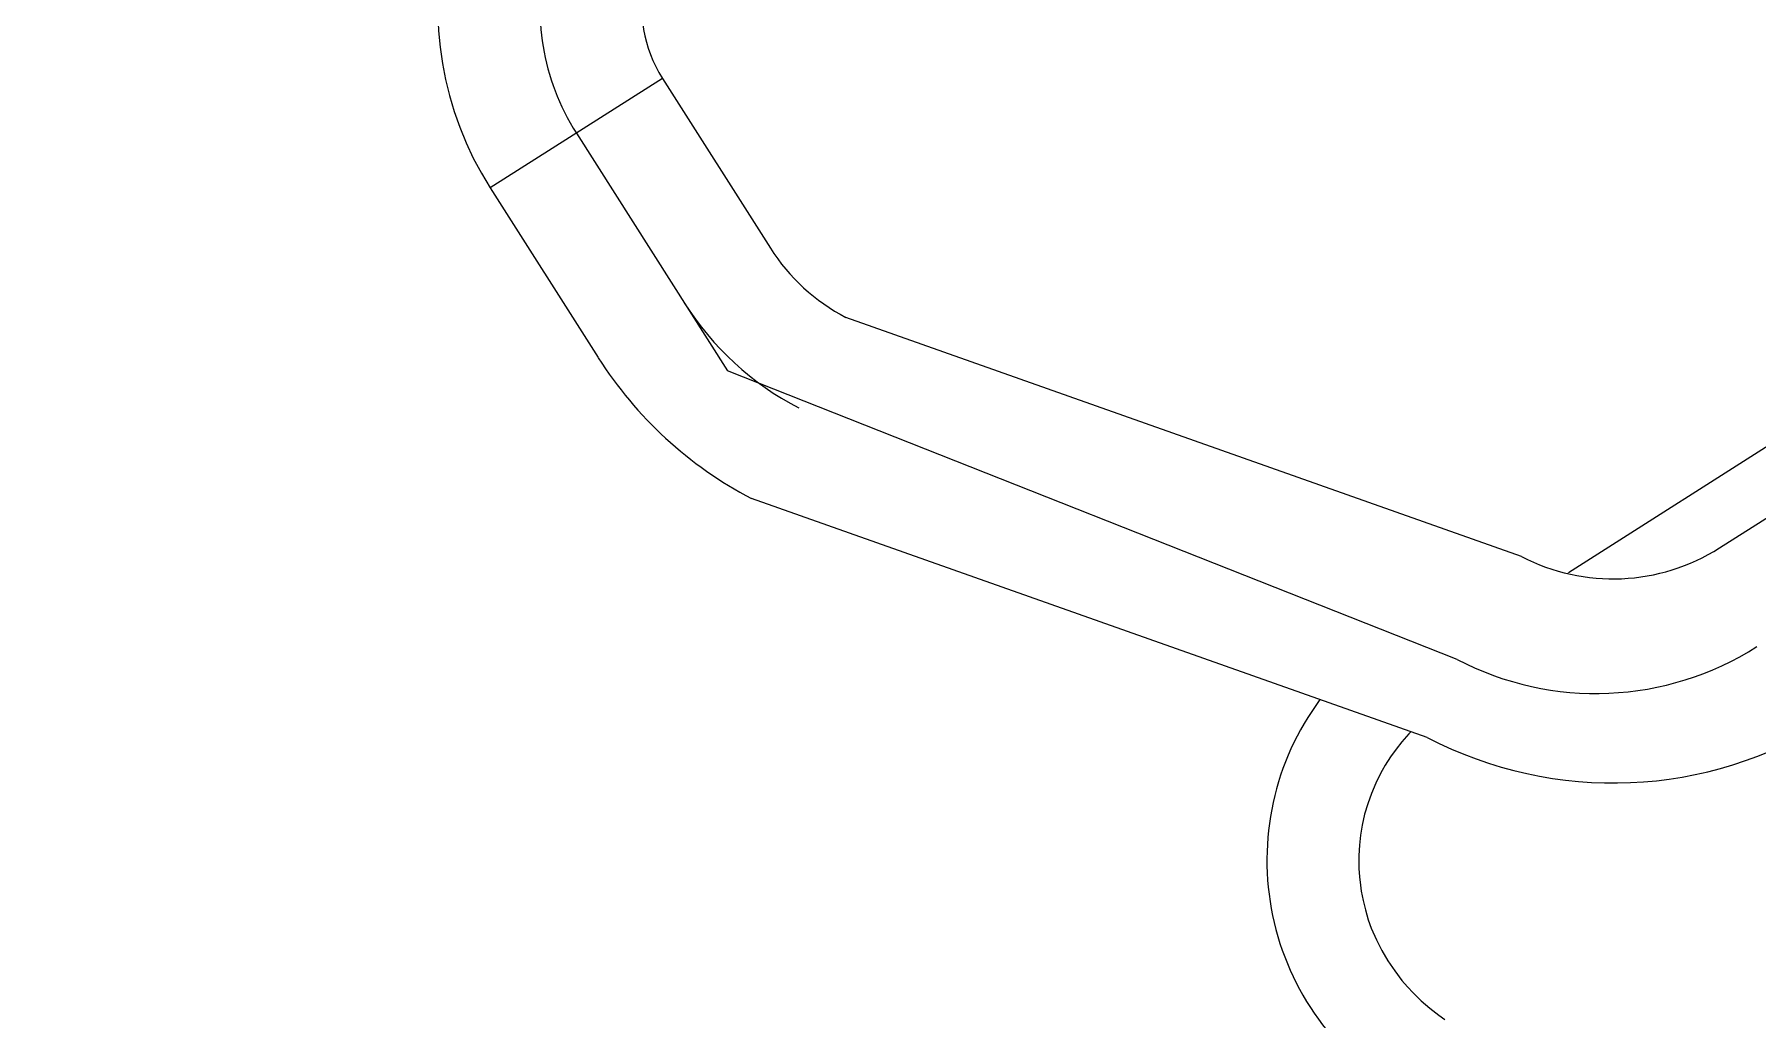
# Model space of a CAD drawing. Header units: millimetres. Extents: x 1145859089 to 1147511753, y -1047484727 to -1047247487.
# Drawn here: x 1146327616.3 to 1146327903.4, y -1047438676.1 to -1047438512 of the extents above; entities that cross this region are included whole.
import ezdxf
from ezdxf.xclip import XClip

# ---------------------------------------------------------------- set-up
doc = ezdxf.new("R2010")
doc.units = ezdxf.units.MM
doc.header["$LTSCALE"] = 100
doc.header["$MEASUREMENT"] = 0
doc.header["$XCLIPFRAME"] = 2
doc.linetypes.add('CENTERX2', pattern=[4, 2.5, -0.5, 0.5, -0.5])
doc.linetypes.add('단지배치도$0$CENTER', pattern=[31, 30, -0.5, 0, -0.5])
doc.layers.get('0').update_dxf_attribs({"linetype": 'CONTINUOUS'})
for name, color, linetype in [('L-지중매입', 3, 'CENTERX2'), ('XREF', 135, 'CONTINUOUS'), ('단지배치도$0$W240910', 135, 'CONTINUOUS')]:
    doc.layers.add(name, color=color, linetype=linetype)

# ---------------------------------------------------------------- blocks, each defined once
blk = doc.blocks.new('단지배치도$0$zw$9902')
at = {"layer": '단지배치도$0$W240910', "linetype": 'ByBlock', "ltscale": 20}
for p, q in [((59047.3, -67150.03), (59018.61, -67168.28)), ((59047.3, -67150.03), (59065.27, -67178.29)), ((59320.21, -67154.79), (59198.27, -67232.37)), ((59223.41, -67228.23), (59325.61, -67163.21)), ((59018.61, -67168.28), (59036.59, -67196.54)), ((59190.44, -67229.65), (59077.86, -67189.84)), ((59174.72, -67259.79), (59062.14, -67219.99)), ((59170.49, -67260.5), (59169.52, -67261.73)), ((59171.63, -67259.19), (59170.49, -67260.5)), ((59171.98, -67258.83), (59171.63, -67259.19)), ((59168.61, -67263.01), (59167.73, -67264.4)), ((59169.52, -67261.73), (59168.61, -67263.01)), ((59166.55, -67266.55), (59166.14, -67267.41)), ((59167.23, -67265.27), (59166.55, -67266.55)), ((59167.73, -67264.4), (59167.23, -67265.27)), ((59165.42, -67269.1), (59164.8, -67270.83)), ((59166.14, -67267.41), (59165.42, -67269.1)), ((59164.29, -67272.59), (59163.88, -67274.39)), ((59164.8, -67270.83), (59164.29, -67272.59)), ((59163.88, -67274.39), (59163.6, -67276.06)), ((59163.41, -67277.75), (59163.32, -67279.45)), ((59163.6, -67276.06), (59163.41, -67277.75)), ((59163.32, -67279.45), (59163.33, -67281.6)), ((59163.33, -67281.6), (59163.42, -67283.03)), ((59163.42, -67283.03), (59163.57, -67284.4)), ((59163.57, -67284.4), (59163.72, -67285.39)), ((59163.72, -67285.39), (59164.02, -67286.96)), ((59164.02, -67286.96), (59164.41, -67288.52)), ((59164.41, -67288.52), (59164.9, -67290.14)), ((59164.9, -67290.14), (59165.4, -67291.53)), ((59165.4, -67291.53), (59166.24, -67293.49)), ((59166.24, -67293.49), (59167.14, -67295.28)), ((59167.14, -67295.28), (59168.16, -67297.01)), ((59168.16, -67297.01), (59169.29, -67298.68)), ((59169.29, -67298.68), (59170.51, -67300.27)), ((59170.51, -67300.27), (59171.42, -67301.33)), ((59171.42, -67301.33), (59172.38, -67302.34)), ((59172.38, -67302.34), (59173.73, -67303.66)), ((59173.73, -67303.66), (59175.14, -67304.89)), ((59175.14, -67304.89), (59176.63, -67306.04)), ((59176.63, -67306.04), (59177.65, -67306.77))]:
    blk.add_line(p, q, dxfattribs=at)
at = {"layer": '단지배치도$0$W240910', "linetype": '단지배치도$0$CENTER', "ltscale": 20}
for p in [(59032.95, -67159.16), (59179.7, -67246.8)]:
    blk.add_line(p, (59058.12, -67198.72), dxfattribs=at)
at = {"layer": '단지배치도$0$W240910'}
for radius in [11431.38, 11931.38]:
    blk.add_arc((57394.29, -57699.4), radius, 251.62775, 321.418131, dxfattribs=at)
at = {"layer": '단지배치도$0$W240910', "linetype": 'ByBlock', "ltscale": 20}
for centre, radius, start, end in [((59065.86, -67138.22), 56, 122.4639, 212.4639), ((59065.86, -67138.22), 22, 122.4639, 212.4639), ((59093.12, -67160.58), 33, 212.4639, 242.4639), ((59093.12, -67160.58), 67, 212.4639, 242.4639), ((59205.69, -67200.38), 33, 242.4639, 302.4639), ((59187.56, -67215.53), 19.96, 301.7861, 302.4641), ((59193, -67280.26), 45, 143.4719, 240.1224), ((59205.69, -67200.38), 67, 242.4639, 302.4639)]:
    blk.add_arc(centre, radius, start, end, dxfattribs=at)
at = {"layer": '단지배치도$0$W240910', "linetype": '단지배치도$0$CENTER', "ltscale": 20}
for centre, radius, start, end in [((59065.86, -67138.22), 39, 122.4639, 212.4639), ((59093.12, -67160.58), 50, 212.4639, 242.4639), ((59202.81, -67202.47), 50, 242.4639, 302.4639)]:
    blk.add_arc(centre, radius, start, end, dxfattribs=at)
blk = doc.blocks.new('단지배치도')
blk.add_blockref('단지배치도$0$zw$9902', (141034.19, 142437.16))

msp = doc.modelspace()

# ---------------------------------------------------------------- linework, layer by layer
at = {"layer": 'L-지중매입', "ltscale": 2}
msp.add_arc((1146292364.149594, -1047402174.186541, 0), 45716.750817, 303.4822833292, 333.0437788935, dxfattribs=at)

# ---------------------------------------------------------------- block references
at = {"layer": 'XREF'}
ref = msp.add_blockref('단지배치도', (1146127639.433663, -1047513806.462535), dxfattribs=at)
XClip(ref).set_block_clipping_path([(72982.4064819524, 34919.7593965298), (360382.4067475507, 255319.7593436697)])

doc.saveas('drawing.dxf')
